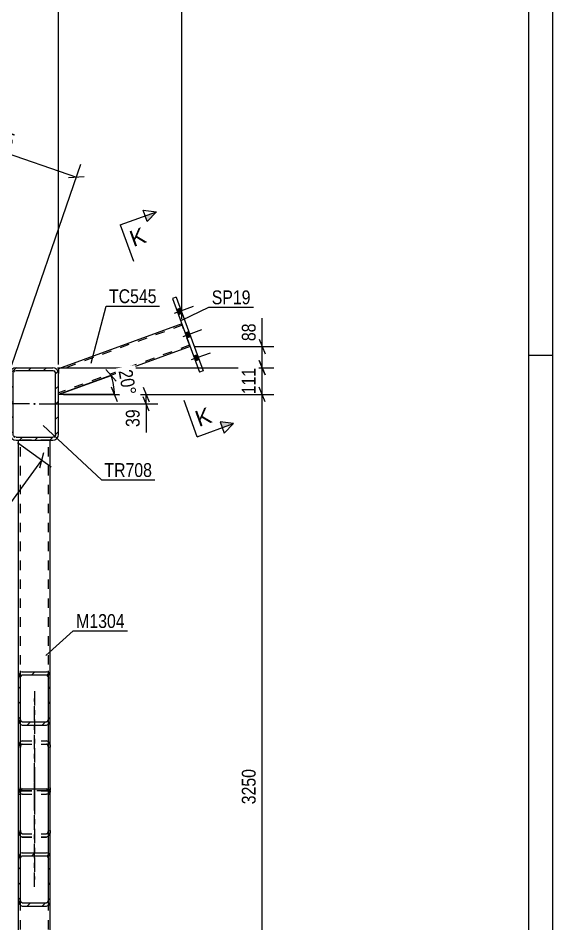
# Model space of a CAD drawing. Header units: millimetres. Extents: x -118 to 1071, y -539 to 302.
# Drawn here: x 960.2 to 1070.9, y -61.2 to 126.4 of the extents above; entities that cross this region are included whole.
import ezdxf

# ---------------------------------------------------------------- set-up
doc = ezdxf.new("R2010")
doc.units = ezdxf.units.MM
doc.linetypes.add('DXK_LINE_DOT2', pattern=[3.9198, 1.9599, -1.9599])
doc.linetypes.add('DXK_LINE_DOT3', pattern=[5.9187, 2.979, -0.9799, 0.9799, -0.9799])
doc.styles.add('Arial', font='ARIAL.TTF', dxfattribs={"height": 0.2})
doc.styles.add('Arial Narrow', font='ARIALN.TTF', dxfattribs={"height": 0.2})

# ---------------------------------------------------------------- blocks, each defined once
blk = doc.blocks.new('Unknown-761550375-1135')
at = {"color": 5, "linetype": 'Continuous'}
for p, q in [((1070.91, -539.46), (1070.91, 301.54)), ((1065.91, -534.46), (1065.91, 296.54)), ((1070.91, 56.54), (1065.91, 56.54))]:
    blk.add_line(p, q, dxfattribs=at)
blk = doc.blocks.new('Part-761550375-3131 - 3065')
at = {"linetype": 'Continuous'}
h = blk.add_hatch(dxfattribs=at)
h.set_pattern_fill('', scale=0.7, style=0, pattern_type=0)
h.set_pattern_definition([(45, (960.2281, -56.1457), (-1.57154, 1.57154), [])])
h.paths.add_polyline_path([(960.23, -47.77), (960.23, -56.15), (960.29, -56.66), (960.46, -57.09), (960.72, -57.38), (961.03, -57.49), (966.03, -57.49), (966.33, -57.38), (966.59, -57.09), (966.77, -56.66), (966.83, -56.15), (966.83, -47.77), (966.77, -47.26), (966.59, -46.83), (966.33, -46.54), (966.03, -46.43), (961.03, -46.43), (960.72, -46.54), (960.46, -46.83), (960.29, -47.26)])
h.paths.add_polyline_path([(960.75, -47.3), (960.88, -47.15), (961.03, -47.1), (966.03, -47.1), (966.18, -47.15), (966.31, -47.3), (966.4, -47.52), (966.43, -47.77), (966.43, -56.15), (966.4, -56.4), (966.31, -56.62), (966.18, -56.76), (966.03, -56.82), (961.03, -56.82), (960.88, -56.76), (960.75, -56.62), (960.66, -56.4), (960.63, -56.15), (960.63, -47.77), (960.66, -47.52)])
at = {"color": 7, "linetype": 'DXK_LINE_DOT3'}
blk.add_line((963.53, -29.64), (963.53, -51.96), dxfattribs=at)
at = {"color": 2, "linetype": 'Continuous'}
for p, q in [((960.23, -33.89), (960.29, -33.63)), ((960.29, -33.63), (960.46, -33.42)), ((960.46, -33.42), (960.72, -33.27)), ((960.72, -33.27), (961.03, -33.22)), ((961.03, -33.22), (966.03, -33.22)), ((966.03, -33.22), (966.33, -33.27)), ((966.33, -33.27), (966.59, -33.42)), ((966.59, -33.42), (966.77, -33.63)), ((966.77, -33.63), (966.83, -33.89)), ((960.23, -47.77), (960.23, -33.89)), ((966.83, -47.77), (966.83, -33.89)), ((961.03, -46.43), (960.72, -46.54)), ((961.03, -46.43), (966.03, -46.43)), ((966.33, -46.54), (966.03, -46.43)), ((960.29, -47.26), (960.23, -47.77)), ((960.23, -56.15), (960.23, -47.77)), ((960.63, -47.77), (960.66, -47.52)), ((960.63, -56.15), (960.63, -47.77)), ((960.88, -47.15), (961.03, -47.1)), ((961.03, -47.1), (966.03, -47.1)), ((966.03, -47.1), (966.18, -47.15)), ((966.4, -47.52), (966.43, -47.77)), ((966.43, -56.15), (966.43, -47.77)), ((966.83, -47.77), (966.77, -47.26)), ((966.83, -56.15), (966.83, -47.77)), ((960.23, -56.15), (960.29, -56.66)), ((960.66, -56.4), (960.63, -56.15)), ((966.43, -56.15), (966.4, -56.4)), ((966.77, -56.66), (966.83, -56.15)), ((960.72, -57.38), (961.03, -57.49)), ((961.03, -56.82), (960.88, -56.76)), ((961.03, -56.82), (966.03, -56.82)), ((961.03, -57.49), (966.03, -57.49)), ((966.18, -56.76), (966.03, -56.82)), ((966.03, -57.49), (966.33, -57.38))]:
    blk.add_line(p, q, dxfattribs=at)
at = {"color": 7, "linetype": 'DXK_LINE_DOT2'}
for p, q in [((960.66, -33.76), (960.63, -33.89)), ((960.75, -33.65), (960.66, -33.76)), ((960.88, -33.58), (960.75, -33.65)), ((961.03, -33.55), (960.88, -33.58)), ((961.03, -33.55), (966.03, -33.55)), ((966.18, -33.58), (966.03, -33.55)), ((966.31, -33.65), (966.18, -33.58)), ((966.4, -33.76), (966.31, -33.65)), ((966.43, -33.89), (966.4, -33.76)), ((960.23, -34.31), (960.63, -34.31)), ((960.63, -56.15), (960.63, -33.89)), ((966.43, -56.15), (966.43, -33.89)), ((966.43, -34.31), (966.83, -34.31)), ((960.29, -42.36), (960.23, -41.84)), ((960.63, -41.84), (960.66, -42.1)), ((961.03, -43.18), (960.72, -43.08)), ((960.88, -42.46), (961.03, -42.51)), ((961.03, -42.51), (966.03, -42.51)), ((966.03, -42.51), (966.18, -42.46)), ((966.33, -43.08), (966.03, -43.18)), ((966.4, -42.1), (966.43, -41.84)), ((966.83, -41.84), (966.77, -42.36)), ((961.03, -43.18), (966.03, -43.18)), ((960.23, -56.15), (960.23, -47.77)), ((966.83, -56.15), (966.83, -47.77))]:
    blk.add_line(p, q, dxfattribs=at)
for centre, radius, start, end in [((961.5, -42.12), 1.23, 190.8094, 230.8802), ((961.26, -41.98), 0.616, 190.8094, 230.8802), ((965.79, -41.98), 0.616, 309.1198, 349.1906), ((965.56, -42.12), 1.23, 309.1198, 349.1906)]:
    blk.add_arc(centre, radius, start, end, dxfattribs=at)
at = {"color": 2, "linetype": 'Continuous'}
for centre, radius, start, end in [((961.5, -47.49), 1.23, 129.1198, 169.1906), ((965.56, -47.49), 1.23, 10.8094, 50.8802), ((961.26, -47.63), 0.616, 129.1198, 169.1906), ((965.79, -47.63), 0.616, 10.8094, 50.8802), ((961.5, -56.43), 1.23, 190.8094, 230.8802), ((961.26, -56.29), 0.616, 190.8094, 230.8802), ((965.79, -56.29), 0.616, 309.1198, 349.1906), ((965.56, -56.43), 1.23, 309.1198, 349.1906)]:
    blk.add_arc(centre, radius, start, end, dxfattribs=at)
blk = doc.blocks.new('Bolt-761550375-3140 - 3065')
at = {"linetype": 'Continuous'}
for points in [[(994.11, 65.33), (993.74, 66.37), (992.98, 66.09), (993.36, 65.06)], [(994.11, 65.33), (993.74, 66.37), (992.98, 66.09), (993.36, 65.06)], [(994.11, 65.33), (993.74, 66.37), (992.98, 66.09), (993.36, 65.06)], [(995.87, 60.49), (995.5, 61.53), (994.74, 61.25), (995.12, 60.22)], [(995.87, 60.49), (995.5, 61.53), (994.74, 61.25), (995.12, 60.22)], [(997.62, 55.7), (997.24, 56.73), (996.49, 56.46), (996.87, 55.43)], [(997.62, 55.7), (997.24, 56.73), (996.49, 56.46), (996.87, 55.43)], [(997.62, 55.7), (997.24, 56.73), (996.49, 56.46), (996.87, 55.43)]]:
    blk.add_hatch(color=1, dxfattribs=at).paths.add_polyline_path(points)
at = {"color": 1, "linetype": 'Continuous'}
for p, q in [((992.56, 65.35), (996.46, 66.77)), ((992.56, 65.35), (996.46, 66.77)), ((992.56, 65.35), (996.46, 66.77)), ((992.98, 66.09), (993.74, 66.37)), ((992.98, 66.09), (993.74, 66.37)), ((992.98, 66.09), (993.74, 66.37)), ((993.36, 65.06), (994.11, 65.33)), ((993.36, 65.06), (994.11, 65.33)), ((993.36, 65.06), (994.11, 65.33)), ((994.32, 60.51), (998.22, 61.93)), ((994.32, 60.51), (998.22, 61.93)), ((994.74, 61.25), (995.5, 61.53)), ((994.74, 61.25), (995.5, 61.53)), ((995.12, 60.22), (995.87, 60.49)), ((995.12, 60.22), (995.87, 60.49)), ((996.07, 55.72), (999.97, 57.14)), ((996.07, 55.72), (999.97, 57.14)), ((996.07, 55.72), (999.97, 57.14)), ((996.49, 56.46), (997.24, 56.73)), ((996.49, 56.46), (997.24, 56.73)), ((996.49, 56.46), (997.24, 56.73)), ((996.87, 55.43), (997.62, 55.7)), ((996.87, 55.43), (997.62, 55.7)), ((996.87, 55.43), (997.62, 55.7))]:
    blk.add_line(p, q, dxfattribs=at)
blk = doc.blocks.new('Part-761550375-3124 - 3065')
at = {"color": 2, "linetype": 'Continuous'}
for p, q in [((994.07, 63.11), (968.53, 53.81)), ((995.78, 58.41), (968.53, 48.49)), ((968.53, 53.81), (968.53, 53.17)), ((968.53, 53.17), (968.53, 52.83))]:
    blk.add_line(p, q, dxfattribs=at)
at = {"color": 7, "linetype": 'DXK_LINE_DOT2'}
for p, q in [((994.17, 62.83), (968.53, 53.49)), ((995.78, 58.41), (994.07, 63.11)), ((995.68, 58.69), (968.53, 48.81)), ((968.53, 53.49), (968.53, 53.47)), ((968.53, 53.47), (968.53, 53.3)), ((968.53, 48.49), (968.53, 52.83))]:
    blk.add_line(p, q, dxfattribs=at)
blk = doc.blocks.new('Part-761550375-3151 - 3065')
at = {"color": 7, "linetype": 'DXK_LINE_DOT2'}
for p, q in [((960.23, -32.98), (960.23, -8.75)), ((960.63, -32.98), (960.63, -8.75)), ((966.43, -32.98), (966.43, -8.75)), ((966.83, -32.98), (966.83, -8.75)), ((960.29, -24.09), (960.23, -24.61)), ((960.63, -24.61), (960.66, -24.35)), ((961.03, -23.27), (960.72, -23.37)), ((960.88, -23.99), (961.03, -23.94)), ((961.03, -23.27), (966.03, -23.27)), ((961.03, -23.94), (966.03, -23.94)), ((966.33, -23.37), (966.03, -23.27)), ((966.03, -23.94), (966.18, -23.99)), ((966.4, -24.35), (966.43, -24.61)), ((966.83, -24.61), (966.77, -24.09)), ((960.23, -32.98), (960.29, -33.49)), ((960.66, -33.23), (960.63, -32.98)), ((961.03, -33.65), (960.88, -33.6)), ((966.03, -33.65), (961.03, -33.65)), ((966.18, -33.6), (966.03, -33.65)), ((966.43, -32.98), (966.4, -33.23)), ((966.77, -33.49), (966.83, -32.98)), ((960.72, -34.22), (961.03, -34.32)), ((961.03, -34.32), (966.03, -34.32)), ((966.03, -34.32), (966.33, -34.22))]:
    blk.add_line(p, q, dxfattribs=at)
at = {"color": 7, "linetype": 'DXK_LINE_DOT3'}
blk.add_line((963.53, -12.94), (963.53, -36.81), dxfattribs=at)
at = {"color": 7, "linetype": 'DXK_LINE_DOT2'}
for centre, radius, start, end in [((961.5, -24.32), 1.23, 129.1198, 169.1906), ((961.26, -24.46), 0.616, 129.1198, 169.1906), ((965.79, -24.46), 0.616, 10.8094, 50.8802), ((965.56, -24.32), 1.23, 10.8094, 50.8802), ((961.5, -33.26), 1.23, 190.8094, 230.8802), ((961.26, -33.12), 0.616, 190.8094, 230.8802), ((965.79, -33.12), 0.616, 309.1198, 349.1906), ((965.56, -33.26), 1.23, 309.1198, 349.1906)]:
    blk.add_arc(centre, radius, start, end, dxfattribs=at)
blk = doc.blocks.new('Part-761550375-3152 - 3065')
at = {"linetype": 'Continuous'}
h = blk.add_hatch(dxfattribs=at)
h.set_pattern_fill('', scale=0.7, style=0, pattern_type=0)
h.set_pattern_definition([(45, (960.2281, -18.6662), (-1.57154, 1.57154), [])])
h.paths.add_polyline_path([(960.23, -10.29), (960.23, -18.67), (960.29, -19.18), (960.46, -19.61), (960.72, -19.9), (961.03, -20.01), (966.03, -20.01), (966.33, -19.9), (966.59, -19.61), (966.77, -19.18), (966.83, -18.67), (966.83, -10.29), (966.77, -9.78), (966.59, -9.35), (966.33, -9.06), (966.03, -8.95), (961.03, -8.95), (960.72, -9.06), (960.46, -9.35), (960.29, -9.78)])
h.paths.add_polyline_path([(960.75, -9.82), (960.88, -9.67), (961.03, -9.62), (966.03, -9.62), (966.18, -9.67), (966.31, -9.82), (966.4, -10.04), (966.43, -10.29), (966.43, -18.67), (966.4, -18.92), (966.31, -19.14), (966.18, -19.29), (966.03, -19.34), (961.03, -19.34), (960.88, -19.29), (960.75, -19.14), (960.66, -18.92), (960.63, -18.67), (960.63, -10.29), (960.66, -10.04)])
at = {"color": 2, "linetype": 'Continuous'}
for p, q in [((961.03, -8.95), (960.72, -9.06)), ((961.03, -8.95), (966.03, -8.95)), ((966.33, -9.06), (966.03, -8.95)), ((960.29, -9.78), (960.23, -10.29)), ((960.23, -18.67), (960.23, -10.29)), ((960.63, -10.29), (960.66, -10.04)), ((960.63, -18.67), (960.63, -10.29)), ((960.88, -9.67), (961.03, -9.62)), ((961.03, -9.62), (966.03, -9.62)), ((966.03, -9.62), (966.18, -9.67)), ((966.4, -10.04), (966.43, -10.29)), ((966.43, -18.67), (966.43, -10.29)), ((966.83, -10.29), (966.77, -9.78)), ((966.83, -18.67), (966.83, -10.29)), ((960.23, -32.97), (960.23, -18.67)), ((960.23, -18.67), (960.29, -19.18)), ((960.66, -18.92), (960.63, -18.67)), ((966.43, -18.67), (966.4, -18.92)), ((966.77, -19.18), (966.83, -18.67)), ((966.83, -32.97), (966.83, -18.67)), ((960.72, -19.9), (961.03, -20.01)), ((961.03, -19.34), (960.88, -19.29)), ((961.03, -19.34), (966.03, -19.34)), ((961.03, -20.01), (966.03, -20.01)), ((966.18, -19.29), (966.03, -19.34)), ((966.03, -20.01), (966.33, -19.9)), ((960.29, -33.48), (960.23, -32.97)), ((966.83, -32.97), (966.77, -33.48))]:
    blk.add_line(p, q, dxfattribs=at)
at = {"color": 7, "linetype": 'DXK_LINE_DOT2'}
for p, q in [((960.23, -18.67), (960.23, -10.29)), ((960.63, -32.97), (960.63, -10.29)), ((966.43, -32.97), (966.43, -10.29)), ((966.83, -18.67), (966.83, -10.29)), ((960.23, -24.6), (960.29, -24.08)), ((960.66, -24.34), (960.63, -24.6)), ((960.72, -23.36), (961.03, -23.26)), ((961.03, -23.93), (960.88, -23.98)), ((961.03, -23.26), (966.03, -23.26)), ((961.03, -23.93), (966.03, -23.93)), ((966.03, -23.26), (966.33, -23.36)), ((966.18, -23.98), (966.03, -23.93)), ((966.43, -24.6), (966.4, -24.34)), ((966.77, -24.08), (966.83, -24.6)), ((960.63, -32.97), (960.66, -33.23)), ((960.88, -33.59), (961.03, -33.64)), ((961.03, -33.64), (966.03, -33.64)), ((966.03, -33.64), (966.18, -33.59)), ((966.4, -33.23), (966.43, -32.97)), ((961.03, -34.31), (960.72, -34.21)), ((961.03, -34.31), (966.03, -34.31)), ((966.33, -34.21), (966.03, -34.31))]:
    blk.add_line(p, q, dxfattribs=at)
at = {"color": 7, "linetype": 'DXK_LINE_DOT3'}
blk.add_line((963.53, -36.8), (963.53, -14.48), dxfattribs=at)
at = {"color": 2, "linetype": 'Continuous'}
for centre, radius, start, end in [((961.5, -10.01), 1.23, 129.1198, 169.1906), ((965.56, -10.01), 1.23, 10.8094, 50.8802), ((961.26, -10.15), 0.616, 129.1198, 169.1906), ((965.79, -10.15), 0.616, 10.8094, 50.8802), ((961.5, -18.95), 1.23, 190.8094, 230.8802), ((961.26, -18.81), 0.616, 190.8094, 230.8802), ((965.79, -18.81), 0.616, 309.1198, 349.1906), ((965.56, -18.95), 1.23, 309.1198, 349.1906), ((961.5, -33.25), 1.23, 190.8094, 195.837), ((965.56, -33.25), 1.23, 344.163, 349.1906)]:
    blk.add_arc(centre, radius, start, end, dxfattribs=at)
at = {"color": 7, "linetype": 'DXK_LINE_DOT2'}
for centre, radius, start, end in [((961.5, -24.31), 1.23, 129.1198, 169.1906), ((961.26, -24.46), 0.616, 129.1198, 169.1906), ((965.79, -24.46), 0.616, 10.8094, 50.8802), ((965.56, -24.31), 1.23, 10.8094, 50.8802), ((961.5, -33.25), 1.23, 195.837, 230.8802), ((961.26, -33.11), 0.616, 190.8094, 230.8802), ((965.79, -33.11), 0.616, 309.1198, 349.1906), ((965.56, -33.25), 1.23, 309.1198, 344.163)]:
    blk.add_arc(centre, radius, start, end, dxfattribs=at)
blk = doc.blocks.new('Part-761550375-3182 - 3065')
at = {"linetype": 'Continuous'}
h = blk.add_hatch(dxfattribs=at)
h.set_pattern_fill('', scale=0.7, style=0, pattern_type=0)
h.set_pattern_definition([(45, (958.5281, 40.2303), (-1.57154, 1.57154), [])])
h.paths.add_polyline_path([(958.53, 52.83), (958.53, 40.23), (958.62, 39.77), (958.88, 39.38), (959.27, 39.12), (959.73, 39.03), (967.33, 39.03), (967.79, 39.12), (968.18, 39.38), (968.44, 39.77), (968.53, 40.23), (968.53, 52.83), (968.44, 53.29), (968.18, 53.68), (967.79, 53.94), (967.33, 54.03), (959.73, 54.03), (959.27, 53.94), (958.88, 53.68), (958.62, 53.29)])
h.paths.add_polyline_path([(959.3, 53.25), (959.5, 53.38), (959.73, 53.43), (967.33, 53.43), (967.56, 53.38), (967.75, 53.25), (967.88, 53.06), (967.93, 52.83), (967.93, 40.23), (967.88, 40), (967.75, 39.81), (967.56, 39.68), (967.33, 39.63), (959.73, 39.63), (959.5, 39.68), (959.3, 39.81), (959.17, 40), (959.13, 40.23), (959.13, 52.83), (959.17, 53.06)])
blk.add_hatch(color=30, dxfattribs=at).paths.add_polyline_path([(963.53, 46.43, -1), (963.53, 46.63, -1)])
at = {"color": 2, "linetype": 'Continuous'}
for p, q in [((958.62, 53.29), (958.53, 52.83)), ((958.53, 40.23), (958.53, 52.83)), ((959.13, 52.83), (959.17, 53.06)), ((959.13, 40.23), (959.13, 52.83)), ((959.73, 54.03), (959.27, 53.94)), ((959.5, 53.38), (959.73, 53.43)), ((959.73, 54.03), (967.33, 54.03)), ((959.73, 53.43), (967.33, 53.43)), ((967.79, 53.94), (967.33, 54.03)), ((967.33, 53.43), (967.56, 53.38)), ((967.88, 53.06), (967.93, 52.83)), ((967.93, 40.23), (967.93, 52.83)), ((968.53, 52.83), (968.44, 53.29)), ((968.53, 40.23), (968.53, 52.83)), ((958.53, 40.23), (958.62, 39.77)), ((959.17, 40), (959.13, 40.23)), ((959.73, 39.63), (959.5, 39.68)), ((959.73, 39.63), (967.33, 39.63)), ((967.56, 39.68), (967.33, 39.63)), ((967.93, 40.23), (967.88, 40)), ((968.44, 39.77), (968.53, 40.23)), ((959.27, 39.12), (959.73, 39.03)), ((959.73, 39.03), (967.33, 39.03)), ((967.33, 39.03), (967.79, 39.12))]:
    blk.add_line(p, q, dxfattribs=at)
at = {"color": 7, "linetype": 'DXK_LINE_DOT3'}
blk.add_line((963.53, 46.53), (963.53, 46.53), dxfattribs=at)
at = {"color": 30, "linetype": 'DXK_LINE_DOT3'}
blk.add_line((963.53, 46.53), (963.53, 46.53), dxfattribs=at)
at = {"color": 30, "linetype": 'Continuous'}
blk.add_circle((963.53, 46.53), 0.1, dxfattribs=at)
at = {"color": 2, "linetype": 'Continuous'}
for centre, radius, start, end in [((959.73, 52.83), 1.2, 112.5, 157.5), ((959.73, 52.83), 0.6, 112.5, 157.5), ((967.33, 52.83), 0.6, 22.5, 67.5), ((967.33, 52.83), 1.2, 22.5, 67.5), ((959.73, 40.23), 1.2, 202.5, 247.5), ((959.73, 40.23), 0.6, 202.5, 247.5), ((967.33, 40.23), 0.6, 292.5, 337.5), ((967.33, 40.23), 1.2, 292.5, 337.5)]:
    blk.add_arc(centre, radius, start, end, dxfattribs=at)
blk = doc.blocks.new('Part-761550375-3255 - 3065')
at = {"color": 2, "linetype": 'Continuous'}
for p, q in [((960.23, -10.29), (960.23, 39.03)), ((966.83, -10.29), (966.83, 39.03)), ((960.23, -33.89), (960.23, -32.97)), ((966.83, -33.89), (966.83, -32.97)), ((960.23, -105.47), (960.23, -56.15)), ((966.83, -105.47), (966.83, -56.15))]:
    blk.add_line(p, q, dxfattribs=at)
at = {"color": 7, "linetype": 'DXK_LINE_DOT2'}
for p, q in [((966.83, 39.03), (960.23, 39.03)), ((960.23, 39.03), (960.29, 39.03)), ((960.63, -105.47), (960.63, 39.03)), ((966.43, -105.47), (966.43, 39.03)), ((960.23, -32.97), (960.23, -10.29)), ((966.83, -32.97), (966.83, -10.29)), ((960.23, -56.15), (960.23, -33.89)), ((966.83, -56.15), (966.83, -33.89)), ((966.83, -105.47), (960.23, -105.47))]:
    blk.add_line(p, q, dxfattribs=at)
blk = doc.blocks.new('Part-761550375-3256 - 3065')
at = {"color": 7, "linetype": 'DXK_LINE_DOT3'}
blk.add_line((963.53, -53.5), (963.53, -29.63), dxfattribs=at)
at = {"color": 7, "linetype": 'DXK_LINE_DOT2'}
for p, q in [((960.29, -33.63), (960.23, -33.89)), ((960.46, -33.42), (960.29, -33.63)), ((960.72, -33.27), (960.46, -33.42)), ((960.63, -33.89), (960.66, -33.76)), ((960.66, -33.76), (960.75, -33.65)), ((961.03, -33.22), (960.72, -33.27)), ((960.75, -33.65), (960.88, -33.58)), ((960.88, -33.58), (961.03, -33.55)), ((961.03, -33.22), (966.03, -33.22)), ((961.03, -33.55), (966.03, -33.55)), ((966.33, -33.27), (966.03, -33.22)), ((966.03, -33.55), (966.18, -33.58)), ((966.18, -33.58), (966.31, -33.65)), ((966.31, -33.65), (966.4, -33.76)), ((966.59, -33.42), (966.33, -33.27)), ((966.4, -33.76), (966.43, -33.89)), ((966.77, -33.63), (966.59, -33.42)), ((966.83, -33.89), (966.77, -33.63)), ((960.23, -57.69), (960.23, -33.89)), ((960.23, -34.32), (960.63, -34.32)), ((960.63, -57.69), (960.63, -33.89)), ((966.43, -57.69), (966.43, -33.89)), ((966.83, -34.32), (966.43, -34.32)), ((966.83, -57.69), (966.83, -33.89)), ((960.23, -41.83), (960.29, -42.35)), ((960.66, -42.09), (960.63, -41.83)), ((960.72, -43.07), (960.88, -43.12)), ((961.03, -42.5), (960.88, -42.45)), ((960.88, -43.12), (961.03, -43.17)), ((961.03, -42.5), (966.03, -42.5)), ((966.18, -42.45), (966.03, -42.5)), ((966.03, -43.17), (966.33, -43.07)), ((966.43, -41.83), (966.4, -42.09)), ((966.77, -42.35), (966.83, -41.83)), ((961.03, -43.17), (966.03, -43.17))]:
    blk.add_line(p, q, dxfattribs=at)
for centre, radius, start, end in [((961.5, -42.12), 1.23, 190.8094, 230.8802), ((961.26, -41.97), 0.616, 190.8094, 230.8802), ((965.79, -41.97), 0.616, 309.1198, 349.1906), ((965.56, -42.12), 1.23, 309.1198, 349.1906)]:
    blk.add_arc(centre, radius, start, end, dxfattribs=at)
blk = doc.blocks.new('Part-761550375-3284 - 3065')
at = {"color": 2, "linetype": 'Continuous'}
for p, q in [((992.9, 68.67), (992.15, 68.39)), ((992.15, 68.39), (997.7, 53.12)), ((992.9, 68.67), (998.46, 53.4)), ((998.46, 53.4), (997.7, 53.12))]:
    blk.add_line(p, q, dxfattribs=at)
blk = doc.blocks.new('StraightDimension-761550375-34187 - 3065')
at = {"color": 7, "linetype": 'Continuous'}
for p, q in [((968.53, 54.7), (968.53, 141.29)), ((994.07, 64.11), (994.07, 141.29)), ((970.03, 139.04), (967.03, 137.84)), ((992.57, 137.84), (995.57, 139.04)), ((968.53, 138.44), (994.07, 138.44))]:
    blk.add_line(p, q, dxfattribs=at)
at = {"color": 0}
blk.add_wipeout([(984.64, 139.19), (984.64, 143.39), (977.96, 143.39), (977.96, 139.19)], dxfattribs=at)
at = {"color": 3, "style": 'Arial Narrow'}
blk.add_text('511', height=2.863, dxfattribs=at).set_placement((978.56, 139.79))
blk = doc.blocks.new('StraightDimension-761550375-35018 - 3065')
at = {"color": 7, "linetype": 'Continuous'}
for p, q in [((925.99, 65.98), (940.29, 107.53)), ((940.98, 104.92), (937.75, 104.76)), ((939.36, 104.84), (972.23, 93.53)), ((958.85, 54.64), (973.16, 96.22)), ((970.62, 93.45), (973.85, 93.61))]:
    blk.add_line(p, q, dxfattribs=at)
at = {"color": 0}
blk.add_wipeout([(959.2, 98.8), (960.57, 102.77), (954.25, 104.95), (952.88, 100.98)], dxfattribs=at)
at = {"color": 3, "style": 'Arial Narrow'}
blk.add_text('695', height=2.863, rotation=-18.9878, dxfattribs=at).set_placement((953.64, 101.35))
blk = doc.blocks.new('StraightDimension-761550375-34188 - 3065')
at = {"color": 7, "linetype": 'Continuous'}
for p, q in [((958.53, 54.7), (958.53, 141.29)), ((968.53, 54.7), (968.53, 141.29)), ((957.03, 137.84), (960.03, 139.04)), ((970.03, 139.04), (967.03, 137.84)), ((958.53, 138.44), (968.53, 138.44))]:
    blk.add_line(p, q, dxfattribs=at)
at = {"color": 0}
blk.add_wipeout([(966.87, 139.19), (966.87, 143.39), (960.19, 143.39), (960.19, 139.19)], dxfattribs=at)
at = {"color": 3, "style": 'Arial Narrow'}
blk.add_text('200', height=2.863, dxfattribs=at).set_placement((960.79, 139.79))
blk = doc.blocks.new('StraightDimension-761550375-34595 - 3065')
at = {"color": 7, "linetype": 'Continuous'}
for p, q in [((996.78, 58.41), (1013.1, 58.41)), ((1010.1, 59.91), (1011.3, 56.91)), ((1010.7, 54.03), (1010.7, 58.41)), ((1011.3, 52.53), (1010.1, 55.53)), ((968.33, 54.03), (1013.1, 54.03))]:
    blk.add_line(p, q, dxfattribs=at)
at = {"color": 0}
blk.add_wipeout([(1009.95, 63.79), (1005.75, 63.79), (1005.75, 58.94), (1009.95, 58.94)], dxfattribs=at)
at = {"color": 7, "linetype": 'Continuous'}
blk.add_line((1010.7, 58.41), (1010.7, 64.32), dxfattribs=at)
blk.add_line((1010.7, 58.41), (1010.7, 64.32), dxfattribs=at)
at = {"color": 3, "style": 'Arial Narrow'}
blk.add_text('88', height=2.863, rotation=90.0002, dxfattribs=at).set_placement((1009.35, 59.54))
blk = doc.blocks.new('StraightDimension-761550375-34596 - 3065')
at = {"color": 7, "linetype": 'Continuous'}
for p, q in [((1010.1, 55.53), (1011.3, 52.53)), ((968.33, 54.03), (1013.1, 54.03)), ((1010.7, 48.49), (1010.7, 54.03)), ((1011.3, 46.99), (1010.1, 49.99)), ((969.53, 48.49), (1013.1, 48.49))]:
    blk.add_line(p, q, dxfattribs=at)
at = {"color": 0}
blk.add_wipeout([(1009.95, 54.6), (1005.75, 54.6), (1005.75, 47.92), (1009.95, 47.92)], dxfattribs=at)
at = {"color": 3, "style": 'Arial Narrow'}
blk.add_text('111', height=2.863, rotation=90.0002, dxfattribs=at).set_placement((1009.35, 48.52))
blk = doc.blocks.new('StraightDimension-761550375-34597 - 3065')
at = {"color": 7, "linetype": 'Continuous'}
for p, q in [((1011.3, 46.99), (1010.1, 49.99)), ((969.53, 48.49), (1013.1, 48.49)), ((1010.7, -113.99), (1010.7, 48.49)), ((1010.1, -112.49), (1011.3, -115.49)), ((983.62, -113.99), (1013.1, -113.99))]:
    blk.add_line(p, q, dxfattribs=at)
at = {"color": 0}
blk.add_wipeout([(1009.95, -28.49), (1005.75, -28.49), (1005.75, -37), (1009.95, -37)], dxfattribs=at)
at = {"color": 3, "style": 'Arial Narrow'}
blk.add_text('3250', height=2.863, rotation=90.0002, dxfattribs=at).set_placement((1009.35, -36.4))
blk = doc.blocks.new('StraightDimension-761550375-34743 - 3065')
at = {"color": 7, "linetype": 'Continuous'}
for p, q in [((940.43, 49.91), (941.63, 46.91)), ((957.53, 48.41), (938.18, 48.41)), ((941.63, 45.03), (940.43, 48.03)), ((941.03, 46.53), (941.03, 48.41)), ((962.53, 46.53), (938.18, 46.53))]:
    blk.add_line(p, q, dxfattribs=at)
at = {"color": 0}
blk.add_wipeout([(940.28, 46.01), (936.08, 46.01), (936.08, 41.15), (940.28, 41.15)], dxfattribs=at)
at = {"color": 7, "linetype": 'Continuous'}
blk.add_line((941.03, 46.53), (941.03, 40.62), dxfattribs=at)
blk.add_line((941.03, 46.53), (941.03, 40.62), dxfattribs=at)
at = {"color": 3, "style": 'Arial Narrow'}
blk.add_text('38', height=2.863, rotation=90.0002, dxfattribs=at).set_placement((939.68, 41.75))
blk = doc.blocks.new('StraightDimension-761550375-34862 - 3065')
at = {"color": 7, "linetype": 'Continuous'}
for p, q in [((986.08, 49.99), (987.28, 46.99)), ((969.53, 48.49), (989.08, 48.49)), ((987.28, 45.03), (986.08, 48.03)), ((986.68, 46.53), (986.68, 48.49)), ((964.53, 46.53), (989.08, 46.53))]:
    blk.add_line(p, q, dxfattribs=at)
at = {"color": 0}
blk.add_wipeout([(985.93, 46.01), (981.73, 46.01), (981.73, 41.15), (985.93, 41.15)], dxfattribs=at)
at = {"color": 7, "linetype": 'Continuous'}
blk.add_line((986.68, 46.53), (986.68, 40.62), dxfattribs=at)
blk.add_line((986.68, 46.53), (986.68, 40.62), dxfattribs=at)
at = {"color": 3, "style": 'Arial Narrow'}
blk.add_text('39', height=2.863, rotation=90.0002, dxfattribs=at).set_placement((985.33, 41.75))
blk = doc.blocks.new('StraightDimension-761550375-34930 - 3065')
at = {"color": 7, "linetype": 'Continuous'}
for p, q in [((960.02, 38.56), (967.01, 33.48)), ((964.67, 33.32), (965.46, 36.46)), ((923.54, -22.2), (965.06, 34.89)), ((918.49, -18.53), (925.48, -23.61)), ((923.93, -20.63), (923.14, -23.77))]:
    blk.add_line(p, q, dxfattribs=at)
at = {"color": 0}
blk.add_wipeout([(946.2, 10.23), (942.8, 12.7), (937.79, 5.81), (941.19, 3.34)], dxfattribs=at)
at = {"color": 3, "style": 'Arial Narrow'}
blk.add_text('1412', height=2.863, rotation=53.9669, dxfattribs=at).set_placement((941.06, 4.18))
blk = doc.blocks.new('AngleDimension-761550375-35451 - 3065')
at = {"color": 7, "linetype": 'Continuous'}
for p, q in [((978.33, 53.66), (980.49, 51.25)), ((979.41, 52.45), (968.53, 48.49)), ((969.47, 48.83), (979.41, 52.45)), ((980.71, 46.99), (979.51, 49.99)), ((980.11, 48.49), (968.53, 48.49))]:
    blk.add_line(p, q, dxfattribs=at)
blk.add_arc((968.53, 48.49), 11.58, 0, 20, dxfattribs=at)
at = {"color": 0}
blk.add_wipeout([(981.38, 47.48), (985.51, 48.21), (984.39, 54.57), (980.26, 53.84)], dxfattribs=at)
at = {"color": 3, "style": 'Arial Narrow'}
blk.add_text('20°', height=2.863, rotation=-80.0021, dxfattribs=at).set_placement((980.95, 53.35))
blk = doc.blocks.new('Mark-761550375-34066 - 3065')
at = {"color": 0}
blk.add_wipeout([(982.24, 0.12), (982.24, 3.12), (972.19, 3.12), (972.19, 0.12)], dxfattribs=at)
blk.add_wipeout([(982.24, 0.12), (982.24, 3.12), (972.19, 3.12), (972.19, 0.12)], dxfattribs=at)
at = {"color": 30, "linetype": 'Continuous'}
for p, q in [((965.87, -5.59), (971.59, -0.48)), ((971.59, -0.48), (982.84, -0.48))]:
    blk.add_line(p, q, dxfattribs=at)
at = {"color": 3, "style": 'Arial Narrow'}
blk.add_text('M1304', height=2.863, dxfattribs=at).set_placement((972.19, 0.12))
blk = doc.blocks.new('Mark-761550375-3120 - 3065')
at = {"color": 0}
blk.add_wipeout([(988.85, 67.41), (988.85, 70.41), (978.98, 70.41), (978.98, 67.41)], dxfattribs=at)
blk.add_wipeout([(988.85, 67.41), (988.85, 70.41), (978.98, 70.41), (978.98, 67.41)], dxfattribs=at)
at = {"color": 30, "linetype": 'Continuous'}
for p, q in [((975.32, 54.95), (978.38, 66.81)), ((978.38, 66.81), (989.45, 66.81))]:
    blk.add_line(p, q, dxfattribs=at)
at = {"color": 3, "style": 'Arial Narrow'}
blk.add_text('TC545', height=2.863, dxfattribs=at).set_placement((978.98, 67.41))
blk = doc.blocks.new('Mark-761550375-3280 - 3065')
at = {"color": 0}
blk.add_wipeout([(1008.3, 67.18), (1008.3, 70.18), (1000.26, 70.18), (1000.26, 67.18)], dxfattribs=at)
blk.add_wipeout([(1008.3, 67.18), (1008.3, 70.18), (1000.26, 70.18), (1000.26, 67.18)], dxfattribs=at)
at = {"color": 30, "linetype": 'Continuous'}
for p, q in [((994.1, 63.88), (999.66, 66.58)), ((999.66, 66.58), (1008.9, 66.58))]:
    blk.add_line(p, q, dxfattribs=at)
at = {"color": 3, "style": 'Arial Narrow'}
blk.add_text('SP19', height=2.863, dxfattribs=at).set_placement((1000.26, 67.18))
blk = doc.blocks.new('Mark-761550375-3178 - 3065')
at = {"color": 0}
blk.add_wipeout([(987.89, 31.4), (987.89, 34.4), (978.03, 34.4), (978.03, 31.4)], dxfattribs=at)
blk.add_wipeout([(987.89, 31.4), (987.89, 34.4), (978.03, 34.4), (978.03, 31.4)], dxfattribs=at)
at = {"color": 30, "linetype": 'Continuous'}
for p, q in [((965.32, 42.06), (977.43, 30.8)), ((977.43, 30.8), (988.49, 30.8))]:
    blk.add_line(p, q, dxfattribs=at)
at = {"color": 3, "style": 'Arial Narrow'}
blk.add_text('TR708', height=2.863, dxfattribs=at).set_placement((978.03, 31.4))
blk = doc.blocks.new('SectionMark-761550375-36590 - 3065')
at = {"linetype": 'Continuous'}
for points in [[(986.89, 84.31), (986.46, 85.48), (988.81, 86.34)], [(1002.43, 41.61), (1002, 42.79), (1004.77, 42.47)]]:
    blk.add_hatch(color=6, dxfattribs=at).paths.add_polyline_path(points)
at = {"color": 6, "linetype": 'Continuous'}
for p, q in [((986.89, 84.31), (986.03, 86.66)), ((986.03, 86.66), (988.81, 86.34)), ((988.81, 86.34), (986.89, 84.31)), ((1004.77, 42.47), (1002, 42.79)), ((1002, 42.79), (1002.85, 40.44)), ((1004.77, 42.47), (1002.85, 40.44))]:
    blk.add_line(p, q, dxfattribs=at)
at = {"color": 0, "linetype": 'Continuous'}
for points in [[(986.95, 80.07), (985.75, 83.36), (982.83, 82.3), (984.03, 79.01)], [(1000.52, 42.78), (999.32, 46.07), (996.4, 45.01), (997.6, 41.72)]]:
    blk.add_wipeout(points, dxfattribs=at)
at = {"color": 6, "linetype": 'Continuous'}
for p, q in [((981.29, 83.6), (988.81, 86.34)), ((981.29, 83.6), (984.03, 76.08)), ((997.26, 39.73), (994.52, 47.25)), ((997.26, 39.73), (1004.77, 42.47))]:
    blk.add_line(p, q, dxfattribs=at)
at = {"color": 3, "linetype": 'Continuous', "style": 'Arial'}
for p in [(984.03, 79.01), (997.6, 41.72)]:
    blk.add_text('K', height=3.34, rotation=20.002, dxfattribs=at).set_placement(p)

msp = doc.modelspace()

# ---------------------------------------------------------------- block references
for name in ['Unknown-761550375-1135', 'Part-761550375-3284 - 3065', 'Bolt-761550375-3140 - 3065', 'Part-761550375-3124 - 3065', 'Part-761550375-3182 - 3065', 'Part-761550375-3255 - 3065', 'Part-761550375-3151 - 3065', 'Part-761550375-3152 - 3065', 'Part-761550375-3256 - 3065', 'Part-761550375-3131 - 3065']:
    msp.add_blockref(name, (0, 0))

# ---------------------------------------------------------------- next in the draw order: block references
for name in ['StraightDimension-761550375-34187 - 3065', 'StraightDimension-761550375-34743 - 3065', 'StraightDimension-761550375-34930 - 3065']:
    msp.add_blockref(name, (0, 0))

# ---------------------------------------------------------------- next in the draw order: block references
msp.add_blockref('StraightDimension-761550375-35018 - 3065', (0, 0))

# ---------------------------------------------------------------- next in the draw order: block references
msp.add_blockref('StraightDimension-761550375-34188 - 3065', (0, 0))

# ---------------------------------------------------------------- next in the draw order: block references
msp.add_blockref('StraightDimension-761550375-34595 - 3065', (0, 0))

# ---------------------------------------------------------------- next in the draw order: block references
for name in ['Mark-761550375-3280 - 3065', 'StraightDimension-761550375-34596 - 3065']:
    msp.add_blockref(name, (0, 0))

# ---------------------------------------------------------------- next in the draw order: block references
msp.add_blockref('StraightDimension-761550375-34597 - 3065', (0, 0))

# ---------------------------------------------------------------- next in the draw order: block references
for name in ['StraightDimension-761550375-34862 - 3065', 'Mark-761550375-34066 - 3065']:
    msp.add_blockref(name, (0, 0))

# ---------------------------------------------------------------- next in the draw order: block references
for name in ['AngleDimension-761550375-35451 - 3065', 'Mark-761550375-3178 - 3065']:
    msp.add_blockref(name, (0, 0))

# ---------------------------------------------------------------- next in the draw order: block references
msp.add_blockref('Mark-761550375-3120 - 3065', (0, 0))

# ---------------------------------------------------------------- next in the draw order: block references
msp.add_blockref('SectionMark-761550375-36590 - 3065', (0, 0))

doc.saveas('drawing.dxf')
